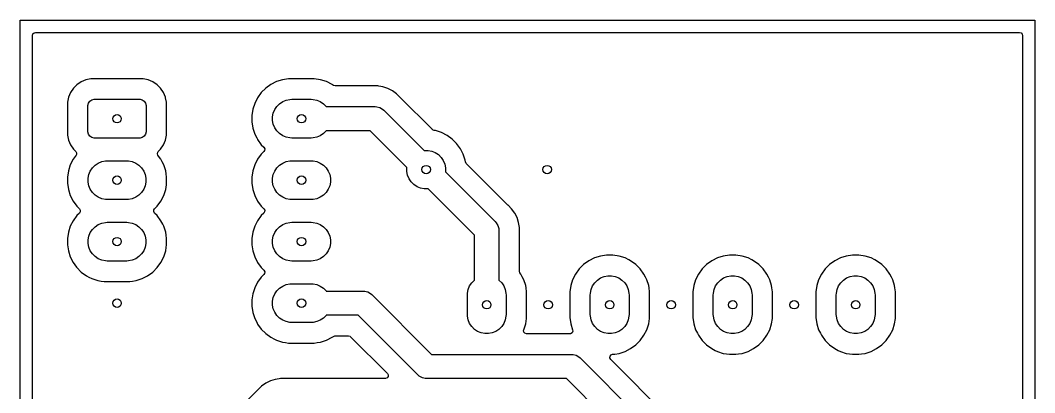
# Model space of a CAD drawing. Header units: millimetres. Extents: x 20 to 61.9, y -64 to -20.
# Drawn here: x 20 to 61.9, y -35.39 to -20 of the extents above; entities that cross this region are included whole.
import ezdxf

# ---------------------------------------------------------------- set-up
doc = ezdxf.new("R2010")
doc.units = ezdxf.units.MM
doc.layers.add('B.Cu', color=253, linetype='CONTINUOUS', true_color=0x83a598)
doc.layers.add('Edge.Cuts', color=40, linetype='CONTINUOUS', true_color=0xfabd2f)

msp = doc.modelspace()

# ---------------------------------------------------------------- linework, layer by layer
at = {"layer": 'B.Cu', "linetype": 'CONTINUOUS'}
for p, q in [((20.520185, -20.557461), (20.572989, -20.511706)), ((20.572989, -20.511706), (20.6245, -20.5005)), ((20.6245, -20.5005), (61.2755, -20.5005)), ((61.2755, -20.5005), (61.342539, -20.520185)), ((61.342539, -20.520185), (61.388294, -20.572989)), ((20.5005, -20.6245), (20.520185, -20.557461)), ((20.5005, -23.430962), (20.5005, -20.6245)), ((61.388294, -20.572989), (61.3995, -20.6245)), ((61.3995, -20.6245), (61.3995, -63.3755)), ((22.515191, -22.544718), (22.341137, -22.662521)), ((22.708386, -22.461987), (22.515191, -22.544718)), ((22.708397, -22.461984), (22.708386, -22.461987)), ((22.913749, -22.417312), (22.708397, -22.461984)), ((22.930416, -22.416319), (22.913749, -22.417312)), ((22.960962, -22.4145), (22.930416, -22.416319)), ((25.029038, -22.4145), (22.960962, -22.4145)), ((25.061492, -22.416433), (25.029038, -22.4145)), ((25.07625, -22.417312), (25.061492, -22.416433)), ((25.281602, -22.461984), (25.07625, -22.417312)), ((25.281613, -22.461987), (25.281602, -22.461984)), ((25.474808, -22.544718), (25.281613, -22.461987)), ((25.474811, -22.54472), (25.474808, -22.544718)), ((25.474813, -22.544721), (25.474811, -22.54472)), ((25.648865, -22.662523), (25.474813, -22.544721)), ((30.581423, -22.535422), (30.349945, -22.653368)), ((30.828506, -22.45514), (30.581423, -22.535422)), ((31.085098, -22.4145), (30.828506, -22.45514)), ((31.085103, -22.4145), (31.085098, -22.4145)), ((32.144897, -22.4145), (31.085103, -22.4145)), ((32.144902, -22.4145), (32.144897, -22.4145)), ((32.401493, -22.45514), (32.144902, -22.4145)), ((32.648576, -22.535422), (32.401493, -22.45514)), ((32.880051, -22.653366), (32.648576, -22.535422)), ((22.074718, -22.985191), (21.991987, -23.178386)), ((22.192521, -22.811137), (22.074718, -22.985191)), ((22.192525, -22.811132), (22.192521, -22.811137)), ((22.341132, -22.662525), (22.192525, -22.811132)), ((22.341137, -22.662521), (22.341132, -22.662525)), ((25.797477, -22.811135), (25.648865, -22.662523)), ((25.915279, -22.985187), (25.797477, -22.811135)), ((25.91528, -22.985189), (25.915279, -22.985187)), ((25.915281, -22.985191), (25.91528, -22.985189)), ((25.998012, -23.178386), (25.915281, -22.985191)), ((29.956066, -22.989774), (29.803368, -23.199945)), ((29.956071, -22.989768), (29.956066, -22.989774)), ((30.139768, -22.806071), (29.956071, -22.989768)), ((30.139774, -22.806066), (30.139768, -22.806071)), ((30.349945, -22.653368), (30.139774, -22.806066)), ((32.892654, -22.662523), (32.880051, -22.653366)), ((32.931599, -22.690818), (32.892654, -22.662523)), ((32.937446, -22.694815), (32.931599, -22.690818)), ((33.004485, -22.7145), (32.937446, -22.694815)), ((34.766286, -22.7145), (33.004485, -22.7145)), ((34.766287, -22.7145), (34.766286, -22.7145)), ((34.814957, -22.722208), (34.766287, -22.7145)), ((34.97624, -22.747753), (34.814957, -22.722208)), ((34.976241, -22.747753), (34.97624, -22.747753)), ((34.976243, -22.747754), (34.976241, -22.747753)), ((35.178412, -22.813443), (34.976243, -22.747754)), ((35.178413, -22.813443), (35.178412, -22.813443)), ((35.178414, -22.813444), (35.178413, -22.813443)), ((35.36782, -22.909951), (35.178414, -22.813444)), ((35.539784, -23.034889), (35.36782, -22.909951)), ((35.539788, -23.034893), (35.539784, -23.034889)), ((35.539792, -23.034896), (35.539788, -23.034893)), ((35.683282, -23.178386), (35.539792, -23.034896)), ((20.5005, -48.130097), (20.5005, -23.430962)), ((21.947312, -23.383755), (21.9445, -23.430962)), ((21.9445, -23.430962), (21.9445, -24.699038)), ((21.991984, -23.178397), (21.947312, -23.383749)), ((21.947312, -23.383749), (21.947312, -23.383755)), ((21.991987, -23.178386), (21.991984, -23.178397)), ((22.795, -23.515), (22.81403, -23.419329)), ((22.81403, -23.419329), (22.868223, -23.338223)), ((22.868223, -23.338223), (22.949329, -23.28403)), ((22.949329, -23.28403), (23.045, -23.265)), ((23.045, -23.265), (24.945, -23.265)), ((24.945, -23.265), (25.040671, -23.28403)), ((25.040671, -23.28403), (25.121777, -23.338223)), ((25.121777, -23.338223), (25.17597, -23.419329)), ((25.17597, -23.419329), (25.195, -23.515)), ((25.998015, -23.178397), (25.998012, -23.178386)), ((26.002702, -23.199945), (25.998015, -23.178397)), ((26.042688, -23.383755), (26.002702, -23.199945)), ((26.0455, -23.430962), (26.042688, -23.383755)), ((26.0455, -24.699038), (26.0455, -23.430962)), ((29.685422, -23.431423), (29.60514, -23.678506)), ((29.803368, -23.199945), (29.685422, -23.431423)), ((30.596592, -23.557485), (30.707485, -23.446592)), ((30.707485, -23.446592), (30.837883, -23.359463)), ((30.837883, -23.359463), (30.982772, -23.299448)), ((30.982772, -23.299448), (31.136586, -23.268852)), ((31.136586, -23.268852), (31.215, -23.265)), ((31.215, -23.265), (32.015, -23.265)), ((32.015, -23.265), (32.093414, -23.268852)), ((32.093414, -23.268852), (32.247228, -23.299448)), ((32.247228, -23.299448), (32.392117, -23.359463)), ((32.392117, -23.359463), (32.522515, -23.446592)), ((32.522515, -23.446592), (32.633408, -23.557485)), ((35.694435, -23.189539), (35.683282, -23.178386)), ((35.694444, -23.189549), (35.694435, -23.189539)), ((37.020274, -24.515379), (35.694444, -23.189549)), ((22.795, -24.615), (22.795, -23.515)), ((25.195, -23.515), (25.195, -24.615)), ((29.60514, -23.678506), (29.5645, -23.935097)), ((30.418852, -23.986586), (30.449448, -23.832772)), ((30.449448, -23.832772), (30.509463, -23.687883)), ((30.509463, -23.687883), (30.596592, -23.557485)), ((32.633408, -23.557485), (32.638429, -23.565)), ((32.638429, -23.565), (34.66, -23.565)), ((34.66, -23.565), (34.725248, -23.569277)), ((34.725248, -23.569277), (34.725263, -23.569277)), ((34.725263, -23.569277), (34.851342, -23.60306)), ((34.851342, -23.60306), (34.964381, -23.668323)), ((34.964381, -23.668323), (34.964396, -23.668338)), ((34.964396, -23.668338), (35.013553, -23.711447)), ((35.013553, -23.711447), (36.677721, -25.375615)), ((29.5645, -23.935097), (29.5645, -24.194902)), ((29.5645, -24.194902), (29.60514, -24.451493)), ((30.418852, -24.143414), (30.418852, -23.986586)), ((30.449448, -24.297228), (30.418852, -24.143414)), ((30.509463, -24.442117), (30.449448, -24.297228)), ((21.9445, -24.699038), (21.946484, -24.73236)), ((22.81403, -24.710671), (22.795, -24.615)), ((22.868223, -24.791777), (22.81403, -24.710671)), ((25.17597, -24.710671), (25.121777, -24.791777)), ((25.195, -24.615), (25.17597, -24.710671)), ((26.042688, -24.746245), (26.0455, -24.699038)), ((29.60514, -24.451493), (29.685422, -24.698576)), ((29.685422, -24.698576), (29.766534, -24.857764)), ((30.596592, -24.572515), (30.509463, -24.442117)), ((30.707485, -24.683408), (30.596592, -24.572515)), ((30.837883, -24.770537), (30.707485, -24.683408)), ((32.522515, -24.683408), (32.392117, -24.770537)), ((32.633408, -24.572515), (32.522515, -24.683408)), ((32.638429, -24.565), (32.633408, -24.572515)), ((34.452894, -24.565), (32.638429, -24.565)), ((35.970615, -26.082721), (34.452894, -24.565)), ((37.025421, -24.520241), (37.020274, -24.515379)), ((37.088556, -24.550171), (37.025421, -24.520241)), ((37.151491, -24.560139), (37.088556, -24.550171)), ((37.151493, -24.56014), (37.151491, -24.560139)), ((37.398572, -24.640421), (37.151493, -24.56014)), ((37.630051, -24.758366), (37.398572, -24.640421)), ((21.946484, -24.73236), (21.947312, -24.74625)), ((21.947312, -24.74625), (21.991984, -24.951602)), ((21.991984, -24.951602), (21.991987, -24.951613)), ((21.991987, -24.951613), (22.074718, -25.144808)), ((22.949329, -24.84597), (22.868223, -24.791777)), ((23.045, -24.865), (22.949329, -24.84597)), ((24.945, -24.865), (23.045, -24.865)), ((25.040671, -24.84597), (24.945, -24.865)), ((25.121777, -24.791777), (25.040671, -24.84597)), ((25.915279, -25.144813), (25.998013, -24.951612)), ((25.998013, -24.951612), (26.042688, -24.746245)), ((29.766534, -24.857764), (29.793695, -24.911071)), ((29.793695, -24.911071), (29.803368, -24.930054)), ((29.803368, -24.930054), (29.956066, -25.140225)), ((30.982772, -24.830552), (30.837883, -24.770537)), ((31.136586, -24.861148), (30.982772, -24.830552)), ((31.215, -24.865), (31.136586, -24.861148)), ((32.015, -24.865), (31.215, -24.865)), ((32.093414, -24.861148), (32.015, -24.865)), ((32.247228, -24.830552), (32.093414, -24.861148)), ((32.392117, -24.770537), (32.247228, -24.830552)), ((37.840229, -24.911069), (37.630051, -24.758366)), ((38.023931, -25.094771), (37.840229, -24.911069)), ((38.176634, -25.304949), (38.023931, -25.094771)), ((22.074718, -25.144808), (22.192521, -25.318862)), ((22.192521, -25.318862), (22.192525, -25.318867)), ((22.192525, -25.318867), (22.289527, -25.415869)), ((22.289527, -25.415869), (22.323012, -25.477192)), ((22.318028, -25.546884), (22.302164, -25.576435)), ((22.323012, -25.477192), (22.318028, -25.546884)), ((25.664355, -25.510629), (25.680181, -25.442575)), ((25.687835, -25.576435), (25.664355, -25.510629)), ((25.680181, -25.442575), (25.700465, -25.415876)), ((25.700465, -25.415876), (25.797477, -25.318865)), ((25.797477, -25.318865), (25.915279, -25.144813)), ((29.956066, -25.529774), (29.803368, -25.739945)), ((29.956066, -25.140225), (29.956071, -25.140231)), ((29.956071, -25.529768), (29.956066, -25.529774)), ((29.956071, -25.140231), (30.063159, -25.247319)), ((30.063159, -25.422681), (29.956071, -25.529768)), ((30.063159, -25.247319), (30.096644, -25.308642)), ((30.09166, -25.378334), (30.063159, -25.422681)), ((30.096644, -25.308642), (30.09166, -25.378334)), ((36.677721, -25.375615), (36.686586, -25.373852)), ((36.686586, -25.373852), (36.843414, -25.373852)), ((36.843414, -25.373852), (36.997228, -25.404448)), ((36.997228, -25.404448), (37.142117, -25.464463)), ((37.142117, -25.464463), (37.272515, -25.551592)), ((37.272515, -25.551592), (37.383408, -25.662485)), ((38.294579, -25.536428), (38.176634, -25.304949)), ((38.37486, -25.783507), (38.294579, -25.536428)), ((22.065422, -25.971423), (21.98514, -26.218506)), ((22.183368, -25.739945), (22.065422, -25.971423)), ((22.302164, -25.576435), (22.183368, -25.739945)), ((23.087485, -25.986592), (23.217883, -25.899463)), ((23.217883, -25.899463), (23.362772, -25.839448)), ((23.362772, -25.839448), (23.516586, -25.808852)), ((23.516586, -25.808852), (23.595, -25.805)), ((23.595, -25.805), (24.395, -25.805)), ((24.395, -25.805), (24.473414, -25.808852)), ((24.473414, -25.808852), (24.627228, -25.839448)), ((24.627228, -25.839448), (24.772117, -25.899463)), ((24.772117, -25.899463), (24.902515, -25.986592)), ((25.792154, -25.720019), (25.687835, -25.576435)), ((25.806634, -25.739949), (25.792154, -25.720019)), ((25.860894, -25.84644), (25.806634, -25.739949)), ((25.924577, -25.971423), (25.860894, -25.84644)), ((25.924577, -25.971425), (25.924577, -25.971423)), ((25.924579, -25.971428), (25.924577, -25.971425)), ((26.00486, -26.218507), (25.924579, -25.971428)), ((29.685422, -25.971423), (29.60514, -26.218506)), ((29.803368, -25.739945), (29.685422, -25.971423)), ((30.707485, -25.986592), (30.837883, -25.899463)), ((30.837883, -25.899463), (30.982772, -25.839448)), ((30.982772, -25.839448), (31.136586, -25.808852)), ((31.136586, -25.808852), (31.215, -25.805)), ((31.215, -25.805), (32.015, -25.805)), ((32.015, -25.805), (32.093414, -25.808852)), ((32.093414, -25.808852), (32.247228, -25.839448)), ((32.247228, -25.839448), (32.392117, -25.899463)), ((32.392117, -25.899463), (32.522515, -25.986592)), ((37.383408, -25.662485), (37.470537, -25.792883)), ((37.470537, -25.792883), (37.530552, -25.937772)), ((37.530552, -25.937772), (37.561148, -26.091586)), ((38.384834, -25.846483), (38.37486, -25.783507)), ((38.386134, -25.853401), (38.384834, -25.846483)), ((38.419619, -25.914724), (38.386134, -25.853401)), ((40.141665, -27.63677), (38.419619, -25.914724)), ((21.98514, -26.218506), (21.9445, -26.475097)), ((22.798852, -26.526586), (22.829448, -26.372772)), ((22.829448, -26.372772), (22.889463, -26.227883)), ((22.889463, -26.227883), (22.976592, -26.097485)), ((22.976592, -26.097485), (23.087485, -25.986592)), ((24.902515, -25.986592), (25.013408, -26.097485)), ((25.013408, -26.097485), (25.100537, -26.227883)), ((25.100537, -26.227883), (25.160552, -26.372772)), ((25.160552, -26.372772), (25.191148, -26.526586)), ((26.023947, -26.339021), (26.00486, -26.218507)), ((26.0455, -26.475097), (26.023947, -26.339021)), ((29.60514, -26.218506), (29.5645, -26.475097)), ((30.418852, -26.526586), (30.449448, -26.372772)), ((30.449448, -26.372772), (30.509463, -26.227883)), ((30.509463, -26.227883), (30.596592, -26.097485)), ((30.596592, -26.097485), (30.707485, -25.986592)), ((32.522515, -25.986592), (32.633408, -26.097485)), ((32.633408, -26.097485), (32.720537, -26.227883)), ((32.720537, -26.227883), (32.780552, -26.372772)), ((32.780552, -26.372772), (32.811148, -26.526586)), ((35.968852, -26.091586), (35.970615, -26.082721)), ((35.968852, -26.248414), (35.968852, -26.091586)), ((35.999448, -26.402228), (35.968852, -26.248414)), ((37.561148, -26.248414), (37.559384, -26.257278)), ((37.559384, -26.257278), (39.618553, -28.316447)), ((37.561148, -26.091586), (37.561148, -26.248414)), ((21.9445, -26.475097), (21.9445, -26.734902)), ((21.9445, -26.734902), (21.98514, -26.991493)), ((22.798852, -26.683414), (22.798852, -26.526586)), ((22.829448, -26.837228), (22.798852, -26.683414)), ((25.191148, -26.683414), (25.160552, -26.837228)), ((25.191148, -26.526586), (25.191148, -26.683414)), ((26.00486, -26.991493), (26.034623, -26.803572)), ((26.034623, -26.803572), (26.0455, -26.734902)), ((26.0455, -26.734902), (26.0455, -26.475097)), ((29.5645, -26.475097), (29.5645, -26.734902)), ((29.5645, -26.734902), (29.60514, -26.991493)), ((30.418852, -26.683414), (30.418852, -26.526586)), ((30.449448, -26.837228), (30.418852, -26.683414)), ((32.811148, -26.683414), (32.780552, -26.837228)), ((32.811148, -26.526586), (32.811148, -26.683414)), ((36.059463, -26.547117), (35.999448, -26.402228)), ((36.146592, -26.677515), (36.059463, -26.547117)), ((36.257485, -26.788408), (36.146592, -26.677515)), ((36.387883, -26.875537), (36.257485, -26.788408)), ((21.98514, -26.991493), (22.065422, -27.238576)), ((22.889463, -26.982117), (22.829448, -26.837228)), ((22.976592, -27.112515), (22.889463, -26.982117)), ((23.087485, -27.223408), (22.976592, -27.112515)), ((23.217883, -27.310537), (23.087485, -27.223408)), ((24.902515, -27.223408), (24.772117, -27.310537)), ((25.013408, -27.112515), (24.902515, -27.223408)), ((25.100537, -26.982117), (25.013408, -27.112515)), ((25.160552, -26.837228), (25.100537, -26.982117)), ((25.924579, -27.238572), (26.00486, -26.991493)), ((29.60514, -26.991493), (29.685422, -27.238576)), ((30.509463, -26.982117), (30.449448, -26.837228)), ((30.596592, -27.112515), (30.509463, -26.982117)), ((30.707485, -27.223408), (30.596592, -27.112515)), ((30.837883, -27.310537), (30.707485, -27.223408)), ((32.522515, -27.223408), (32.392117, -27.310537)), ((32.633408, -27.112515), (32.522515, -27.223408)), ((32.720537, -26.982117), (32.633408, -27.112515)), ((32.780552, -26.837228), (32.720537, -26.982117)), ((36.532772, -26.935552), (36.387883, -26.875537)), ((36.686586, -26.966148), (36.532772, -26.935552)), ((36.843414, -26.966148), (36.686586, -26.966148)), ((36.852278, -26.964384), (36.843414, -26.966148)), ((38.765, -28.877106), (36.852278, -26.964384)), ((22.065422, -27.238576), (22.183368, -27.470054)), ((22.183368, -27.470054), (22.336066, -27.680225)), ((23.362772, -27.370552), (23.217883, -27.310537)), ((23.516586, -27.401148), (23.362772, -27.370552)), ((23.595, -27.405), (23.516586, -27.401148)), ((24.395, -27.405), (23.595, -27.405)), ((24.473414, -27.401148), (24.395, -27.405)), ((24.627228, -27.370552), (24.473414, -27.401148)), ((24.772117, -27.310537), (24.627228, -27.370552)), ((25.653931, -27.680229), (25.806634, -27.470051)), ((25.806634, -27.470051), (25.924579, -27.238572)), ((29.685422, -27.238576), (29.803368, -27.470054)), ((29.803368, -27.470054), (29.956066, -27.680225)), ((30.982772, -27.370552), (30.837883, -27.310537)), ((31.136586, -27.401148), (30.982772, -27.370552)), ((31.215, -27.405), (31.136586, -27.401148)), ((32.015, -27.405), (31.215, -27.405)), ((32.093414, -27.401148), (32.015, -27.405)), ((32.247228, -27.370552), (32.093414, -27.401148)), ((32.392117, -27.310537), (32.247228, -27.370552)), ((40.14168, -27.636784), (40.141665, -27.63677)), ((40.144791, -27.639895), (40.14168, -27.636784)), ((40.144792, -27.639896), (40.144791, -27.639895)), ((40.295104, -27.790208), (40.144792, -27.639896)), ((22.336066, -28.069774), (22.183368, -28.279945)), ((22.336066, -27.680225), (22.336071, -27.680231)), ((22.336071, -28.069768), (22.336066, -28.069774)), ((22.336071, -27.680231), (22.443159, -27.787319)), ((22.443159, -27.962681), (22.336071, -28.069768)), ((22.443159, -27.787319), (22.476644, -27.848642)), ((22.47166, -27.918334), (22.443159, -27.962681)), ((22.476644, -27.848642), (22.47166, -27.918334)), ((25.513356, -27.901358), (25.51834, -27.831666)), ((25.546841, -27.962681), (25.513356, -27.901358)), ((25.51834, -27.831666), (25.546841, -27.787319)), ((25.546841, -27.787319), (25.554303, -27.779857)), ((25.653931, -28.069771), (25.546841, -27.962681)), ((25.554303, -27.779857), (25.653931, -27.680229)), ((25.806634, -28.279949), (25.653931, -28.069771)), ((29.956066, -28.069774), (29.803368, -28.279945)), ((29.956066, -27.680225), (29.956071, -27.680231)), ((29.956071, -28.069768), (29.956066, -28.069774)), ((29.956071, -27.680231), (30.063159, -27.787319)), ((30.063159, -27.962681), (29.956071, -28.069768)), ((30.063159, -27.787319), (30.096644, -27.848642)), ((30.09166, -27.918334), (30.063159, -27.962681)), ((30.096644, -27.848642), (30.09166, -27.918334)), ((40.295106, -27.790211), (40.295104, -27.790208)), ((40.29511, -27.790215), (40.295106, -27.790211)), ((40.420048, -27.962179), (40.29511, -27.790215)), ((40.420049, -27.962181), (40.420048, -27.962179)), ((40.420051, -27.962184), (40.420049, -27.962181)), ((40.516557, -28.151588), (40.420051, -27.962184)), ((22.183368, -28.279945), (22.065422, -28.511423)), ((23.087485, -28.526592), (23.217883, -28.439463)), ((23.217883, -28.439463), (23.362772, -28.379448)), ((23.362772, -28.379448), (23.516586, -28.348852)), ((23.516586, -28.348852), (23.595, -28.345)), ((23.595, -28.345), (24.395, -28.345)), ((24.395, -28.345), (24.473414, -28.348852)), ((24.473414, -28.348852), (24.627228, -28.379448)), ((24.627228, -28.379448), (24.772117, -28.439463)), ((24.772117, -28.439463), (24.902515, -28.526592)), ((25.881787, -28.427445), (25.806634, -28.279949)), ((25.924577, -28.511423), (25.881787, -28.427445)), ((29.803368, -28.279945), (29.685422, -28.511423)), ((30.707485, -28.526592), (30.837883, -28.439463)), ((30.837883, -28.439463), (30.982772, -28.379448)), ((30.982772, -28.379448), (31.136586, -28.348852)), ((31.136586, -28.348852), (31.215, -28.345)), ((31.215, -28.345), (32.015, -28.345)), ((32.015, -28.345), (32.093414, -28.348852)), ((32.093414, -28.348852), (32.247228, -28.379448)), ((32.247228, -28.379448), (32.392117, -28.439463)), ((32.392117, -28.439463), (32.522515, -28.526592)), ((39.618553, -28.316447), (39.661661, -28.365603)), ((39.661661, -28.365603), (39.661677, -28.365619)), ((39.661677, -28.365619), (39.72694, -28.478658)), ((39.72694, -28.478658), (39.760723, -28.604737)), ((40.582246, -28.353757), (40.516557, -28.151588)), ((40.582246, -28.35376), (40.582246, -28.353757)), ((40.6155, -28.563713), (40.582246, -28.35376)), ((21.98514, -28.758506), (21.9445, -29.015097)), ((22.065422, -28.511423), (21.98514, -28.758506)), ((22.829448, -28.912772), (22.889463, -28.767883)), ((22.889463, -28.767883), (22.976592, -28.637485)), ((22.976592, -28.637485), (23.087485, -28.526592)), ((24.902515, -28.526592), (25.013408, -28.637485)), ((25.013408, -28.637485), (25.100537, -28.767883)), ((25.100537, -28.767883), (25.160552, -28.912772)), ((25.924577, -28.511425), (25.924577, -28.511423)), ((25.924579, -28.511428), (25.924577, -28.511425)), ((26.00486, -28.758507), (25.924579, -28.511428)), ((26.023947, -28.879021), (26.00486, -28.758507)), ((26.0455, -29.015097), (26.023947, -28.879021)), ((29.60514, -28.758506), (29.5645, -29.015097)), ((29.685422, -28.511423), (29.60514, -28.758506)), ((30.449448, -28.912772), (30.509463, -28.767883)), ((30.509463, -28.767883), (30.596592, -28.637485)), ((30.596592, -28.637485), (30.707485, -28.526592)), ((32.522515, -28.526592), (32.633408, -28.637485)), ((32.633408, -28.637485), (32.720537, -28.767883)), ((32.720537, -28.767883), (32.780552, -28.912772)), ((38.765, -30.72657), (38.765, -28.877106)), ((39.760723, -28.604737), (39.760723, -28.604752)), ((39.760723, -28.604752), (39.765, -28.67)), ((39.765, -28.67), (39.765, -30.72657)), ((40.6155, -30.360515), (40.6155, -28.563713)), ((21.9445, -29.015097), (21.9445, -29.274902)), ((21.9445, -29.274902), (21.98514, -29.531493)), ((22.798852, -29.066586), (22.829448, -28.912772)), ((22.798852, -29.223414), (22.798852, -29.066586)), ((22.829448, -29.377228), (22.798852, -29.223414)), ((25.160552, -28.912772), (25.191148, -29.066586)), ((25.191148, -29.223414), (25.160552, -29.377228)), ((25.191148, -29.066586), (25.191148, -29.223414)), ((26.027539, -29.388298), (26.0455, -29.274902)), ((26.0455, -29.274902), (26.0455, -29.015097)), ((29.5645, -29.015097), (29.5645, -29.274902)), ((29.5645, -29.274902), (29.60514, -29.531493)), ((30.418852, -29.066586), (30.449448, -28.912772)), ((30.418852, -29.223414), (30.418852, -29.066586)), ((30.449448, -29.377228), (30.418852, -29.223414)), ((32.780552, -28.912772), (32.811148, -29.066586)), ((32.811148, -29.223414), (32.780552, -29.377228)), ((32.811148, -29.066586), (32.811148, -29.223414)), ((21.98514, -29.531493), (22.065422, -29.778576)), ((22.889463, -29.522117), (22.829448, -29.377228)), ((22.976592, -29.652515), (22.889463, -29.522117)), ((23.087485, -29.763408), (22.976592, -29.652515)), ((25.013408, -29.652515), (24.902515, -29.763408)), ((25.100537, -29.522117), (25.013408, -29.652515)), ((25.160552, -29.377228), (25.100537, -29.522117)), ((25.924579, -29.778572), (26.00486, -29.531493)), ((26.00486, -29.531493), (26.027539, -29.388298)), ((29.60514, -29.531493), (29.685422, -29.778576)), ((30.509463, -29.522117), (30.449448, -29.377228)), ((30.596592, -29.652515), (30.509463, -29.522117)), ((30.707485, -29.763408), (30.596592, -29.652515)), ((32.633408, -29.652515), (32.522515, -29.763408)), ((32.720537, -29.522117), (32.633408, -29.652515)), ((32.780552, -29.377228), (32.720537, -29.522117)), ((43.958506, -29.74014), (43.711423, -29.820422)), ((44.215098, -29.6995), (43.958506, -29.74014)), ((44.215103, -29.6995), (44.215098, -29.6995)), ((44.474897, -29.6995), (44.215103, -29.6995)), ((44.474902, -29.6995), (44.474897, -29.6995)), ((44.731493, -29.74014), (44.474902, -29.6995)), ((44.978576, -29.820422), (44.731493, -29.74014)), ((49.038506, -29.74014), (48.791423, -29.820422)), ((49.295098, -29.6995), (49.038506, -29.74014)), ((49.295103, -29.6995), (49.295098, -29.6995)), ((49.554897, -29.6995), (49.295103, -29.6995)), ((49.554902, -29.6995), (49.554897, -29.6995)), ((49.811493, -29.74014), (49.554902, -29.6995)), ((50.058576, -29.820422), (49.811493, -29.74014)), ((54.118506, -29.74014), (53.871423, -29.820422)), ((54.375098, -29.6995), (54.118506, -29.74014)), ((54.375103, -29.6995), (54.375098, -29.6995)), ((54.634897, -29.6995), (54.375103, -29.6995)), ((54.634902, -29.6995), (54.634897, -29.6995)), ((54.891493, -29.74014), (54.634902, -29.6995)), ((55.138576, -29.820422), (54.891493, -29.74014)), ((22.065422, -29.778576), (22.183368, -30.010054)), ((22.183368, -30.010054), (22.316179, -30.192853)), ((23.217883, -29.850537), (23.087485, -29.763408)), ((23.362772, -29.910552), (23.217883, -29.850537)), ((23.516586, -29.941148), (23.362772, -29.910552)), ((23.595, -29.945), (23.516586, -29.941148)), ((24.395, -29.945), (23.595, -29.945)), ((24.473414, -29.941148), (24.395, -29.945)), ((24.627228, -29.910552), (24.473414, -29.941148)), ((24.772117, -29.850537), (24.627228, -29.910552)), ((24.902515, -29.763408), (24.772117, -29.850537)), ((25.653931, -30.220229), (25.806634, -30.010051)), ((25.806634, -30.010051), (25.924579, -29.778572)), ((29.685422, -29.778576), (29.803368, -30.010054)), ((29.803368, -30.010054), (29.956066, -30.220225)), ((30.837883, -29.850537), (30.707485, -29.763408)), ((30.982772, -29.910552), (30.837883, -29.850537)), ((31.136586, -29.941148), (30.982772, -29.910552)), ((31.215, -29.945), (31.136586, -29.941148)), ((32.015, -29.945), (31.215, -29.945)), ((32.093414, -29.941148), (32.015, -29.945)), ((32.247228, -29.910552), (32.093414, -29.941148)), ((32.392117, -29.850537), (32.247228, -29.910552)), ((32.522515, -29.763408), (32.392117, -29.850537)), ((43.269768, -30.091071), (43.086071, -30.274768)), ((43.269774, -30.091066), (43.269768, -30.091071)), ((43.479945, -29.938368), (43.269774, -30.091066)), ((43.711423, -29.820422), (43.479945, -29.938368)), ((45.137764, -29.901534), (44.978576, -29.820422)), ((45.210051, -29.938366), (45.137764, -29.901534)), ((45.420229, -30.091069), (45.210051, -29.938366)), ((45.603931, -30.274771), (45.420229, -30.091069)), ((48.349768, -30.091071), (48.166071, -30.274768)), ((48.349774, -30.091066), (48.349768, -30.091071)), ((48.559945, -29.938368), (48.349774, -30.091066)), ((48.791423, -29.820422), (48.559945, -29.938368)), ((50.217764, -29.901534), (50.058576, -29.820422)), ((50.290051, -29.938366), (50.217764, -29.901534)), ((50.500229, -30.091069), (50.290051, -29.938366)), ((50.683931, -30.274771), (50.500229, -30.091069)), ((53.429768, -30.091071), (53.246071, -30.274768)), ((53.429774, -30.091066), (53.429768, -30.091071)), ((53.639945, -29.938368), (53.429774, -30.091066)), ((53.871423, -29.820422), (53.639945, -29.938368)), ((55.297764, -29.901534), (55.138576, -29.820422)), ((55.370051, -29.938366), (55.297764, -29.901534)), ((55.580229, -30.091069), (55.370051, -29.938366)), ((55.763931, -30.274771), (55.580229, -30.091069)), ((22.316179, -30.192853), (22.336069, -30.220229)), ((22.336069, -30.220229), (22.519771, -30.403931)), ((22.519771, -30.403931), (22.729949, -30.556634)), ((22.729949, -30.556634), (22.83423, -30.609768)), ((25.028572, -30.674579), (25.260051, -30.556634)), ((25.260051, -30.556634), (25.470229, -30.403931)), ((25.470229, -30.403931), (25.653931, -30.220229)), ((29.956066, -30.220225), (29.956071, -30.220231)), ((29.956071, -30.220231), (30.063159, -30.327319)), ((30.063159, -30.502681), (29.956071, -30.609768)), ((30.063159, -30.327319), (30.096644, -30.388642)), ((30.09166, -30.458334), (30.063159, -30.502681)), ((30.096644, -30.388642), (30.09166, -30.458334)), ((40.615702, -30.367594), (40.6155, -30.360515)), ((40.639181, -30.4334), (40.615702, -30.367594)), ((40.676634, -30.484949), (40.639181, -30.4334)), ((40.732357, -30.594312), (40.676634, -30.484949)), ((42.933368, -30.484945), (42.815422, -30.716423)), ((43.086066, -30.274774), (42.933368, -30.484945)), ((43.086071, -30.274768), (43.086066, -30.274774)), ((43.967883, -30.644463), (44.112772, -30.584448)), ((44.112772, -30.584448), (44.266586, -30.553852)), ((44.266586, -30.553852), (44.423414, -30.553852)), ((44.423414, -30.553852), (44.577228, -30.584448)), ((44.577228, -30.584448), (44.722117, -30.644463)), ((45.756634, -30.484949), (45.603931, -30.274771)), ((45.820233, -30.609768), (45.756634, -30.484949)), ((48.013368, -30.484945), (47.895422, -30.716423)), ((48.166066, -30.274774), (48.013368, -30.484945)), ((48.166071, -30.274768), (48.166066, -30.274774)), ((49.047883, -30.644463), (49.192772, -30.584448)), ((49.192772, -30.584448), (49.346586, -30.553852)), ((49.346586, -30.553852), (49.503414, -30.553852)), ((49.503414, -30.553852), (49.657228, -30.584448)), ((49.657228, -30.584448), (49.802117, -30.644463)), ((50.836634, -30.484949), (50.683931, -30.274771)), ((50.900233, -30.609768), (50.836634, -30.484949)), ((53.093368, -30.484945), (52.975422, -30.716423)), ((53.246066, -30.274774), (53.093368, -30.484945)), ((53.246071, -30.274768), (53.246066, -30.274774)), ((54.127883, -30.644463), (54.272772, -30.584448)), ((54.272772, -30.584448), (54.426586, -30.553852)), ((54.426586, -30.553852), (54.583414, -30.553852)), ((54.583414, -30.553852), (54.737228, -30.584448)), ((54.737228, -30.584448), (54.882117, -30.644463)), ((55.916634, -30.484949), (55.763931, -30.274771)), ((55.980233, -30.609768), (55.916634, -30.484949)), ((22.83423, -30.609768), (22.961423, -30.674577)), ((22.961423, -30.674577), (22.961425, -30.674577)), ((22.961425, -30.674577), (22.961428, -30.674579)), ((22.961428, -30.674579), (23.208507, -30.75486)), ((23.208507, -30.75486), (23.340706, -30.775797)), ((23.340706, -30.775797), (23.465098, -30.7955)), ((23.465098, -30.7955), (23.465103, -30.7955)), ((23.465103, -30.7955), (24.524902, -30.7955)), ((24.524902, -30.7955), (24.638298, -30.777539)), ((24.638298, -30.777539), (24.781493, -30.75486)), ((24.781493, -30.75486), (25.028572, -30.674579)), ((29.803368, -30.819945), (29.685422, -31.051423)), ((29.956066, -30.609774), (29.803368, -30.819945)), ((29.956071, -30.609768), (29.956066, -30.609774)), ((30.707485, -31.066592), (30.837883, -30.979463)), ((30.837883, -30.979463), (30.982772, -30.919448)), ((30.982772, -30.919448), (31.136586, -30.888852)), ((31.136586, -30.888852), (31.215, -30.885)), ((31.215, -30.885), (32.015, -30.885)), ((32.015, -30.885), (32.093414, -30.888852)), ((32.093414, -30.888852), (32.247228, -30.919448)), ((32.247228, -30.919448), (32.392117, -30.979463)), ((32.392117, -30.979463), (32.522515, -31.066592)), ((38.499448, -31.117772), (38.559463, -30.972883)), ((38.559463, -30.972883), (38.646592, -30.842485)), ((38.646592, -30.842485), (38.757485, -30.731592)), ((38.757485, -30.731592), (38.765, -30.72657)), ((39.765, -30.72657), (39.772515, -30.731592)), ((39.772515, -30.731592), (39.883408, -30.842485)), ((39.883408, -30.842485), (39.970537, -30.972883)), ((39.970537, -30.972883), (40.030552, -31.117772)), ((40.794577, -30.716423), (40.732357, -30.594312)), ((40.794577, -30.716425), (40.794577, -30.716423)), ((40.794579, -30.716428), (40.794577, -30.716425)), ((40.87486, -30.963507), (40.794579, -30.716428)), ((40.888784, -31.051423), (40.87486, -30.963507)), ((42.73514, -30.963506), (42.6945, -31.220097)), ((42.815422, -30.716423), (42.73514, -30.963506)), ((43.579448, -31.117772), (43.639463, -30.972883)), ((43.639463, -30.972883), (43.726592, -30.842485)), ((43.726592, -30.842485), (43.837485, -30.731592)), ((43.837485, -30.731592), (43.967883, -30.644463)), ((44.722117, -30.644463), (44.852515, -30.731592)), ((44.852515, -30.731592), (44.963408, -30.842485)), ((44.963408, -30.842485), (45.050537, -30.972883)), ((45.050537, -30.972883), (45.110552, -31.117772)), ((45.874577, -30.716423), (45.820233, -30.609768)), ((45.874577, -30.716425), (45.874577, -30.716423)), ((45.874579, -30.716428), (45.874577, -30.716425)), ((45.95486, -30.963507), (45.874579, -30.716428)), ((45.968784, -31.051423), (45.95486, -30.963507)), ((47.81514, -30.963506), (47.7745, -31.220097)), ((47.895422, -30.716423), (47.81514, -30.963506)), ((48.659448, -31.117772), (48.719463, -30.972883)), ((48.719463, -30.972883), (48.806592, -30.842485)), ((48.806592, -30.842485), (48.917485, -30.731592)), ((48.917485, -30.731592), (49.047883, -30.644463)), ((49.802117, -30.644463), (49.932515, -30.731592)), ((49.932515, -30.731592), (50.043408, -30.842485)), ((50.043408, -30.842485), (50.130537, -30.972883)), ((50.130537, -30.972883), (50.190552, -31.117772)), ((50.954577, -30.716423), (50.900233, -30.609768)), ((50.954577, -30.716425), (50.954577, -30.716423)), ((50.954579, -30.716428), (50.954577, -30.716425)), ((51.03486, -30.963507), (50.954579, -30.716428)), ((51.048784, -31.051423), (51.03486, -30.963507)), ((52.89514, -30.963506), (52.8545, -31.220097)), ((52.975422, -30.716423), (52.89514, -30.963506)), ((53.739448, -31.117772), (53.799463, -30.972883)), ((53.799463, -30.972883), (53.886592, -30.842485)), ((53.886592, -30.842485), (53.997485, -30.731592)), ((53.997485, -30.731592), (54.127883, -30.644463)), ((54.882117, -30.644463), (55.012515, -30.731592)), ((55.012515, -30.731592), (55.123408, -30.842485)), ((55.123408, -30.842485), (55.210537, -30.972883)), ((55.210537, -30.972883), (55.270552, -31.117772)), ((56.034577, -30.716423), (55.980233, -30.609768)), ((56.034577, -30.716425), (56.034577, -30.716423)), ((56.034579, -30.716428), (56.034577, -30.716425)), ((56.11486, -30.963507), (56.034579, -30.716428)), ((56.128784, -31.051423), (56.11486, -30.963507)), ((29.60514, -31.298506), (29.5645, -31.555097)), ((29.685422, -31.051423), (29.60514, -31.298506)), ((30.449448, -31.452772), (30.509463, -31.307883)), ((30.509463, -31.307883), (30.596592, -31.177485)), ((30.596592, -31.177485), (30.707485, -31.066592)), ((32.522515, -31.066592), (32.633408, -31.177485)), ((32.633408, -31.177485), (32.638429, -31.185)), ((32.638429, -31.185), (34.1667, -31.185)), ((34.1667, -31.185), (34.231948, -31.189277)), ((34.231948, -31.189277), (34.231963, -31.189277)), ((34.231963, -31.189277), (34.346984, -31.220097)), ((34.346984, -31.220097), (34.358042, -31.22306)), ((34.358042, -31.22306), (34.471081, -31.288323)), ((34.471081, -31.288323), (34.471096, -31.288338)), ((34.471096, -31.288338), (34.520253, -31.331447)), ((34.520253, -31.331447), (36.990507, -33.8017)), ((38.465, -31.35), (38.468852, -31.271586)), ((38.465, -32.15), (38.465, -31.35)), ((38.468852, -31.271586), (38.499448, -31.117772)), ((40.030552, -31.117772), (40.061148, -31.271586)), ((40.061148, -31.271586), (40.065, -31.35)), ((40.065, -31.35), (40.065, -32.15)), ((40.9155, -31.220097), (40.888784, -31.051423)), ((40.9155, -32.279902), (40.9155, -31.220097)), ((42.6945, -31.220097), (42.6945, -32.279902)), ((43.545, -31.35), (43.548852, -31.271586)), ((43.545, -32.15), (43.545, -31.35)), ((43.548852, -31.271586), (43.579448, -31.117772)), ((45.110552, -31.117772), (45.141148, -31.271586)), ((45.141148, -31.271586), (45.145, -31.35)), ((45.145, -31.35), (45.145, -32.15)), ((45.9955, -31.220097), (45.968784, -31.051423)), ((45.9955, -32.279902), (45.9955, -31.220097)), ((47.7745, -31.220097), (47.7745, -32.279902)), ((48.625, -31.35), (48.628852, -31.271586)), ((48.625, -32.15), (48.625, -31.35)), ((48.628852, -31.271586), (48.659448, -31.117772)), ((50.190552, -31.117772), (50.221148, -31.271586)), ((50.221148, -31.271586), (50.225, -31.35)), ((50.225, -31.35), (50.225, -32.15)), ((51.0755, -31.220097), (51.048784, -31.051423)), ((51.0755, -32.279902), (51.0755, -31.220097)), ((52.8545, -31.220097), (52.8545, -32.279902)), ((53.705, -31.35), (53.708852, -31.271586)), ((53.705, -32.15), (53.705, -31.35)), ((53.708852, -31.271586), (53.739448, -31.117772)), ((55.270552, -31.117772), (55.301148, -31.271586)), ((55.301148, -31.271586), (55.305, -31.35)), ((55.305, -31.35), (55.305, -32.15)), ((56.1555, -31.220097), (56.128784, -31.051423)), ((56.1555, -32.279902), (56.1555, -31.220097)), ((29.5645, -31.555097), (29.5645, -31.814902)), ((29.5645, -31.814902), (29.60514, -32.071493)), ((30.418852, -31.606586), (30.449448, -31.452772)), ((30.418852, -31.763414), (30.418852, -31.606586)), ((30.449448, -31.917228), (30.418852, -31.763414)), ((29.60514, -32.071493), (29.685422, -32.318576)), ((30.509463, -32.062117), (30.449448, -31.917228)), ((30.596592, -32.192515), (30.509463, -32.062117)), ((30.707485, -32.303408), (30.596592, -32.192515)), ((32.633408, -32.192515), (32.522515, -32.303408)), ((32.638429, -32.185), (32.633408, -32.192515)), ((33.959594, -32.185), (32.638429, -32.185)), ((36.429847, -34.655254), (33.959594, -32.185)), ((38.468852, -32.228414), (38.465, -32.15)), ((38.499448, -32.382228), (38.468852, -32.228414)), ((40.061148, -32.228414), (40.030552, -32.382228)), ((40.065, -32.15), (40.061148, -32.228414)), ((43.548852, -32.228414), (43.545, -32.15)), ((43.579448, -32.382228), (43.548852, -32.228414)), ((45.141148, -32.228414), (45.110552, -32.382228)), ((45.145, -32.15), (45.141148, -32.228414)), ((48.628852, -32.228414), (48.625, -32.15)), ((48.659448, -32.382228), (48.628852, -32.228414)), ((50.221148, -32.228414), (50.190552, -32.382228)), ((50.225, -32.15), (50.221148, -32.228414)), ((53.708852, -32.228414), (53.705, -32.15)), ((53.739448, -32.382228), (53.708852, -32.228414)), ((55.301148, -32.228414), (55.270552, -32.382228)), ((55.305, -32.15), (55.301148, -32.228414)), ((29.685422, -32.318576), (29.766534, -32.477764)), ((29.766534, -32.477764), (29.803366, -32.550051)), ((29.803366, -32.550051), (29.956069, -32.760229)), ((30.837883, -32.390537), (30.707485, -32.303408)), ((30.982772, -32.450552), (30.837883, -32.390537)), ((31.136586, -32.481148), (30.982772, -32.450552)), ((31.215, -32.485), (31.136586, -32.481148)), ((32.015, -32.485), (31.215, -32.485)), ((32.093414, -32.481148), (32.015, -32.485)), ((32.247228, -32.450552), (32.093414, -32.481148)), ((32.392117, -32.390537), (32.247228, -32.450552)), ((32.522515, -32.303408), (32.392117, -32.390537)), ((38.559463, -32.527117), (38.499448, -32.382228)), ((38.646592, -32.657515), (38.559463, -32.527117)), ((38.757485, -32.768408), (38.646592, -32.657515)), ((39.883408, -32.657515), (39.772515, -32.768408)), ((39.970537, -32.527117), (39.883408, -32.657515)), ((40.030552, -32.382228), (39.970537, -32.527117)), ((40.794579, -32.783572), (40.87486, -32.536493)), ((40.87486, -32.536493), (40.909375, -32.318572)), ((40.909375, -32.318572), (40.9155, -32.279902)), ((42.6945, -32.279902), (42.73514, -32.536493)), ((42.73514, -32.536493), (42.815421, -32.783572)), ((43.639463, -32.527117), (43.579448, -32.382228)), ((43.726592, -32.657515), (43.639463, -32.527117)), ((43.837485, -32.768408), (43.726592, -32.657515)), ((44.963408, -32.657515), (44.852515, -32.768408)), ((45.050537, -32.527117), (44.963408, -32.657515)), ((45.110552, -32.382228), (45.050537, -32.527117)), ((45.874579, -32.783572), (45.95486, -32.536493)), ((45.95486, -32.536493), (45.989375, -32.318572)), ((45.989375, -32.318572), (45.9955, -32.279902)), ((47.7745, -32.279902), (47.81514, -32.536493)), ((47.81514, -32.536493), (47.895422, -32.783576)), ((48.719463, -32.527117), (48.659448, -32.382228)), ((48.806592, -32.657515), (48.719463, -32.527117)), ((48.917485, -32.768408), (48.806592, -32.657515)), ((50.043408, -32.657515), (49.932515, -32.768408)), ((50.130537, -32.527117), (50.043408, -32.657515)), ((50.190552, -32.382228), (50.130537, -32.527117)), ((50.954579, -32.783572), (51.03486, -32.536493)), ((51.03486, -32.536493), (51.069375, -32.318572)), ((51.069375, -32.318572), (51.0755, -32.279902)), ((52.8545, -32.279902), (52.89514, -32.536493)), ((52.89514, -32.536493), (52.975422, -32.783576)), ((53.799463, -32.527117), (53.739448, -32.382228)), ((53.886592, -32.657515), (53.799463, -32.527117)), ((53.997485, -32.768408), (53.886592, -32.657515)), ((55.123408, -32.657515), (55.012515, -32.768408)), ((55.210537, -32.527117), (55.123408, -32.657515)), ((55.270552, -32.382228), (55.210537, -32.527117)), ((56.034579, -32.783572), (56.11486, -32.536493)), ((56.11486, -32.536493), (56.149375, -32.318572)), ((56.149375, -32.318572), (56.1555, -32.279902)), ((29.956069, -32.760229), (30.139771, -32.943931)), ((30.139771, -32.943931), (30.349949, -33.096634)), ((30.349949, -33.096634), (30.497445, -33.171787)), ((32.648572, -33.214579), (32.880051, -33.096634)), ((32.880051, -33.096634), (32.931599, -33.059181)), ((32.931599, -33.059181), (32.997406, -33.035702)), ((32.997406, -33.035702), (33.004485, -33.0355)), ((33.004485, -33.0355), (33.555943, -33.0355)), ((33.555943, -33.0355), (33.622982, -33.055185)), ((33.622982, -33.055185), (33.643624, -33.071819)), ((33.643624, -33.071819), (35.161324, -34.589519)), ((38.887883, -32.855537), (38.757485, -32.768408)), ((39.032772, -32.915552), (38.887883, -32.855537)), ((39.186586, -32.946148), (39.032772, -32.915552)), ((39.343414, -32.946148), (39.186586, -32.946148)), ((39.497228, -32.915552), (39.343414, -32.946148)), ((39.642117, -32.855537), (39.497228, -32.915552)), ((39.772515, -32.768408), (39.642117, -32.855537)), ((40.787986, -32.809553), (40.793779, -32.788434)), ((40.79793, -32.878711), (40.787986, -32.809553)), ((40.793073, -32.788205), (40.794577, -32.783575)), ((40.793779, -32.788434), (40.793073, -32.788205)), ((40.794577, -32.783575), (40.794579, -32.783572)), ((40.843685, -32.931515), (40.79793, -32.878711)), ((40.910724, -32.9512), (40.843685, -32.931515)), ((42.699276, -32.9512), (40.910724, -32.9512)), ((42.729941, -32.947349), (42.699276, -32.9512)), ((42.79003, -32.911697), (42.729941, -32.947349)), ((42.821306, -32.849218), (42.79003, -32.911697)), ((42.816927, -32.788205), (42.81482, -32.788889)), ((42.81482, -32.788889), (42.821306, -32.849218)), ((42.815421, -32.783572), (42.815422, -32.783575)), ((42.815422, -32.783575), (42.816927, -32.788205)), ((43.967883, -32.855537), (43.837485, -32.768408)), ((44.112772, -32.915552), (43.967883, -32.855537)), ((44.266586, -32.946148), (44.112772, -32.915552)), ((44.423414, -32.946148), (44.266586, -32.946148)), ((44.577228, -32.915552), (44.423414, -32.946148)), ((44.722117, -32.855537), (44.577228, -32.915552)), ((44.852515, -32.768408), (44.722117, -32.855537)), ((45.603931, -33.225229), (45.756634, -33.015051)), ((45.756634, -33.015051), (45.874579, -32.783572)), ((47.895422, -32.783576), (47.969236, -32.928442)), ((47.969236, -32.928442), (48.013366, -33.015051)), ((48.013366, -33.015051), (48.166069, -33.225229)), ((49.047883, -32.855537), (48.917485, -32.768408)), ((49.192772, -32.915552), (49.047883, -32.855537)), ((49.346586, -32.946148), (49.192772, -32.915552)), ((49.503414, -32.946148), (49.346586, -32.946148)), ((49.657228, -32.915552), (49.503414, -32.946148)), ((49.802117, -32.855537), (49.657228, -32.915552)), ((49.932515, -32.768408), (49.802117, -32.855537)), ((50.683931, -33.225229), (50.836634, -33.015051)), ((50.836634, -33.015051), (50.954579, -32.783572)), ((52.975422, -32.783576), (53.049236, -32.928442)), ((53.049236, -32.928442), (53.093366, -33.015051)), ((53.093366, -33.015051), (53.246069, -33.225229)), ((54.127883, -32.855537), (53.997485, -32.768408)), ((54.272772, -32.915552), (54.127883, -32.855537)), ((54.426586, -32.946148), (54.272772, -32.915552)), ((54.583414, -32.946148), (54.426586, -32.946148)), ((54.737228, -32.915552), (54.583414, -32.946148)), ((54.882117, -32.855537), (54.737228, -32.915552)), ((55.012515, -32.768408), (54.882117, -32.855537)), ((55.763931, -33.225229), (55.916634, -33.015051)), ((55.916634, -33.015051), (56.034579, -32.783572)), ((30.497445, -33.171787), (30.581423, -33.214577)), ((30.581423, -33.214577), (30.581425, -33.214577)), ((30.581425, -33.214577), (30.581428, -33.214579)), ((30.581428, -33.214579), (30.828507, -33.29486)), ((30.828507, -33.29486), (30.960706, -33.315797)), ((30.960706, -33.315797), (31.085098, -33.3355)), ((31.085098, -33.3355), (31.085103, -33.3355)), ((31.085103, -33.3355), (32.144902, -33.3355)), ((32.144902, -33.3355), (32.258298, -33.317539)), ((32.258298, -33.317539), (32.401493, -33.29486)), ((32.401493, -33.29486), (32.648572, -33.214579)), ((45.210051, -33.561634), (45.420229, -33.408931)), ((45.420229, -33.408931), (45.603931, -33.225229)), ((48.166069, -33.225229), (48.349771, -33.408931)), ((48.349771, -33.408931), (48.559949, -33.561634)), ((50.290051, -33.561634), (50.500229, -33.408931)), ((50.500229, -33.408931), (50.683931, -33.225229)), ((53.246069, -33.225229), (53.429771, -33.408931)), ((53.429771, -33.408931), (53.639949, -33.561634)), ((55.370051, -33.561634), (55.580229, -33.408931)), ((55.580229, -33.408931), (55.763931, -33.225229)), ((36.990507, -33.8017), (42.7683, -33.8017)), ((42.7683, -33.8017), (42.833548, -33.805977)), ((42.833548, -33.805977), (42.833563, -33.805977)), ((42.833563, -33.805977), (42.959642, -33.83976)), ((42.959642, -33.83976), (43.072681, -33.905023)), ((43.072681, -33.905023), (43.072696, -33.905038)), ((43.072696, -33.905038), (43.121853, -33.948147)), ((44.355191, -33.950858), (44.360175, -33.881166)), ((44.360175, -33.881166), (44.402047, -33.825233)), ((44.402047, -33.825233), (44.467511, -33.800816)), ((44.467511, -33.800816), (44.473694, -33.800595)), ((44.473694, -33.800595), (44.4749, -33.8005)), ((44.4749, -33.8005), (44.557548, -33.787409)), ((44.557548, -33.787409), (44.731493, -33.75986)), ((44.731493, -33.75986), (44.978572, -33.679579)), ((44.978572, -33.679579), (45.210051, -33.561634)), ((48.559949, -33.561634), (48.707445, -33.636787)), ((48.707445, -33.636787), (48.791423, -33.679577)), ((48.791423, -33.679577), (48.791425, -33.679577)), ((48.791425, -33.679577), (48.791428, -33.679579)), ((48.791428, -33.679579), (49.038507, -33.75986)), ((49.038507, -33.75986), (49.170706, -33.780797)), ((49.170706, -33.780797), (49.295098, -33.8005)), ((49.295098, -33.8005), (49.295103, -33.8005)), ((49.295103, -33.8005), (49.554902, -33.8005)), ((49.554902, -33.8005), (49.668298, -33.782539)), ((49.668298, -33.782539), (49.811493, -33.75986)), ((49.811493, -33.75986), (50.058572, -33.679579)), ((50.058572, -33.679579), (50.290051, -33.561634)), ((53.639949, -33.561634), (53.787445, -33.636787)), ((53.787445, -33.636787), (53.871423, -33.679577)), ((53.871423, -33.679577), (53.871425, -33.679577)), ((53.871425, -33.679577), (53.871428, -33.679579)), ((53.871428, -33.679579), (54.118507, -33.75986)), ((54.118507, -33.75986), (54.250706, -33.780797)), ((54.250706, -33.780797), (54.375098, -33.8005)), ((54.375098, -33.8005), (54.375103, -33.8005)), ((54.375103, -33.8005), (54.634902, -33.8005)), ((54.634902, -33.8005), (54.748298, -33.782539)), ((54.748298, -33.782539), (54.891493, -33.75986)), ((54.891493, -33.75986), (55.138572, -33.679579)), ((55.138572, -33.679579), (55.370051, -33.561634)), ((43.121853, -33.948147), (47.238553, -38.064847)), ((44.388676, -34.012181), (44.355191, -33.950858)), ((47.761665, -37.38517), (44.388676, -34.012181)), ((35.147953, -34.776467), (35.082489, -34.800884)), ((35.189825, -34.720534), (35.147953, -34.776467)), ((35.161324, -34.589519), (35.194809, -34.650842)), ((35.194809, -34.650842), (35.189825, -34.720534)), ((36.479011, -34.698369), (36.429847, -34.655254)), ((36.479019, -34.698377), (36.479011, -34.698369)), ((36.592058, -34.76364), (36.479019, -34.698377)), ((36.618701, -34.770779), (36.592058, -34.76364)), ((36.718137, -34.797423), (36.618701, -34.770779)), ((29.968513, -35.12159), (22.56489, -42.525213)), ((30.140479, -34.996651), (29.968513, -35.12159)), ((30.329885, -34.900144), (30.140479, -34.996651)), ((30.53206, -34.834453), (30.329885, -34.900144)), ((30.693342, -34.808908), (30.53206, -34.834453)), ((30.742013, -34.8012), (30.693342, -34.808908)), ((30.954586, -34.8012), (30.742013, -34.8012)), ((35.073643, -34.8012), (30.954586, -34.8012)), ((35.082489, -34.800884), (35.073643, -34.8012)), ((36.718152, -34.797423), (36.718137, -34.797423)), ((36.7834, -34.8017), (36.718152, -34.797423)), ((42.561194, -34.8017), (36.7834, -34.8017)), ((46.248722, -38.489228), (42.561194, -34.8017))]:
    msp.add_line(p, q, dxfattribs=at)
at = {"layer": 'B.Cu'}
for centre in [(23.995, -24.065), (23.995, -24.065), (31.615, -24.065), (31.615, -24.065), (36.765, -26.17), (36.765, -26.17), (41.765, -26.17), (41.765, -26.17), (23.995, -26.605), (23.995, -26.605), (31.615, -26.605), (31.615, -26.605), (23.995, -29.145), (23.995, -29.145), (31.615, -29.145), (31.615, -29.145), (23.995, -31.685), (23.995, -31.685), (31.615, -31.685), (31.615, -31.685), (39.265, -31.75), (39.265, -31.75), (41.805, -31.75), (41.805, -31.75), (44.345, -31.75), (44.345, -31.75), (46.885, -31.75), (46.885, -31.75), (49.425, -31.75), (49.425, -31.75), (51.965, -31.75), (51.965, -31.75), (54.505, -31.75), (54.505, -31.75)]:
    msp.add_circle(centre, 0.175, dxfattribs=at)
at = {"layer": 'Edge.Cuts', "linetype": 'CONTINUOUS'}
for p, q in [((20, -20), (61.9, -20)), ((20, -64), (20, -20)), ((61.9, -20), (61.9, -64))]:
    msp.add_line(p, q, dxfattribs=at)
at = {"layer": 'Edge.Cuts'}
for centre in [(23.995, -24.065), (31.615, -24.065), (36.765, -26.17), (41.765, -26.17), (23.995, -26.605), (31.615, -26.605), (23.995, -29.145), (31.615, -29.145), (23.995, -31.685), (31.615, -31.685), (39.265, -31.75), (41.805, -31.75), (44.345, -31.75), (46.885, -31.75), (49.425, -31.75), (51.965, -31.75), (54.505, -31.75)]:
    msp.add_circle(centre, 0.175, dxfattribs=at)

doc.saveas('drawing.dxf')
